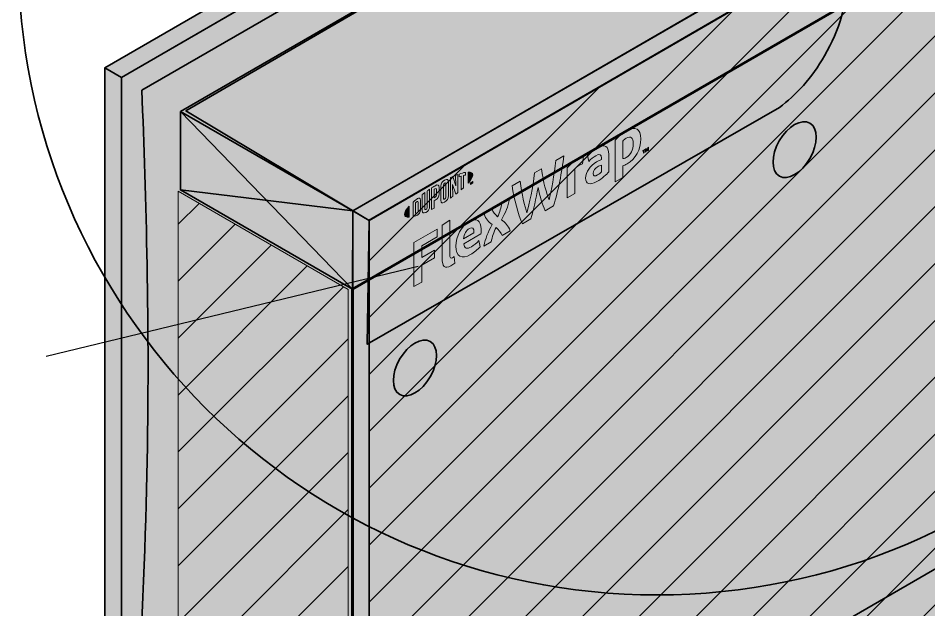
# Model space of a CAD drawing. Extents: x 26 to 585, y -763 to -3.
# Drawn here: x 168.5 to 395, y -594.6 to -447.6 of the extents above; entities that cross this region are included whole.
import ezdxf

# ---------------------------------------------------------------- set-up
doc = ezdxf.new("R2010")
doc.units = 0
doc.header["$MEASUREMENT"] = 0
for name, color, linetype, lineweight in [('circle', 7, 'Continuous', 0), ('drywall', 7, 'Continuous', 0), ('flexwrap', 7, 'Continuous', 0), ('lines and arrows', 7, 'Continuous', 0), ('OSB', 7, 'Continuous', 0), ('studs and insulation', 7, 'Continuous', 0), ('vapor retrarder', 7, 'Continuous', 0), ('WRB', 7, 'Continuous', 0), ('WRB fasteners', 7, 'Continuous', 0)]:
    doc.layers.add(name, color=color, linetype=linetype, lineweight=lineweight)
pattern_1 = [(45, (0, 0), (-7.07107, 7.07107), [])]

# ---------------------------------------------------------------- blocks, each defined once
blk = doc.blocks.new('Block_8')
at = {"layer": 'drywall', "true_color": 0xebebec, "transparency": 33554687}
h = blk.add_hatch(color=7, dxfattribs=at)
h.dxf.hatch_style = 2
h.paths.add_polyline_path([(288.62, -287.65), (455.82, -190.92), (455.82, -573.25), (194.17, -724.62), (194.17, -462.29), (288.62, -407.65)])
at = {"layer": 'drywall', "true_color": 0xf1f2f2, "transparency": 33554687}
h = blk.add_hatch(color=7, dxfattribs=at)
h.dxf.hatch_style = 2
h.paths.add_polyline_path([(288.41, -407.78), (194.17, -462.29), (190.03, -459.91), (284.45, -405.29)])
at = {"layer": 'drywall', "true_color": 0xe2e3e4, "transparency": 33554687}
h = blk.add_hatch(color=254, dxfattribs=at)
h.dxf.hatch_style = 2
h.paths.add_polyline_path([(194.17, -462.29), (194.17, -724.62), (190.03, -722.24), (190.03, -459.91)])
at = {"layer": 'drywall', "color": 250, "lineweight": 35, "true_color": 0x231f20}
for points in [[(288.62, -287.65), (455.82, -190.92), (455.82, -573.25), (194.17, -724.62), (194.17, -462.29), (288.62, -407.65)], [(288.41, -407.78), (194.17, -462.29), (190.03, -459.91), (284.45, -405.29)], [(194.17, -462.29), (194.17, -724.62), (190.03, -722.24), (190.03, -459.91)]]:
    blk.add_lwpolyline(points, close=True, dxfattribs=at)
at = {"layer": 'drywall'}
blk.add_circle((327.36, -432.06), 158.87, dxfattribs=at)
blk = doc.blocks.new('Block_9')
at = {"layer": 'vapor retrarder', "true_color": 0xc0e2ca, "transparency": 33554687}
h = blk.add_hatch(color=254, dxfattribs=at)
h.dxf.hatch_style = 2
edge = h.paths.add_edge_path()
edge.add_spline(control_points=[(199.26, -465.49), (201.2, -519.11), (203.58, -587.49), (190.31, -703.77), (190.31, -703.77), (558.88, -490.67), (558.88, -490.67), (558.88, -490.67), (551.08, -142.29), (551.08, -142.29), (551.08, -142.29), (295.49, -290.16), (295.49, -290.16), (292.7, -315.7), (290.81, -362.74), (294.05, -410.77), (294.05, -410.77), (199.26, -465.49), (199.26, -465.49)], knot_values=[0, 0, 0, 0, 1, 1, 1, 2, 2, 2, 3, 3, 3, 4, 4, 4, 5, 5, 5, 6, 6, 6, 6], degree=3, periodic=0)
at = {"layer": 'vapor retrarder'}
blk.add_circle((327.36, -432.06), 158.87, dxfattribs=at)
at = {"layer": 'vapor retrarder', "color": 250, "lineweight": 35, "true_color": 0x231f20}
blk.add_open_spline([(199.26, -465.49), (201.2, -519.11), (203.58, -587.49), (190.31, -703.77), (190.31, -703.77), (558.88, -490.67), (558.88, -490.67), (558.88, -490.67), (551.08, -142.29), (551.08, -142.29), (551.08, -142.29), (295.49, -290.16), (295.49, -290.16), (292.7, -315.7), (290.81, -362.74), (294.05, -410.77), (294.05, -410.77), (199.26, -465.49), (199.26, -465.49)], degree=3, knots=[0, 0, 0, 0, 1, 1, 1, 2, 2, 2, 3, 3, 3, 4, 4, 4, 5, 5, 5, 6, 6, 6, 6], dxfattribs=at)
blk = doc.blocks.new('Block_11')
at = {"layer": 'studs and insulation', "true_color": 0xffeb95, "transparency": 33554687}
h = blk.add_hatch(color=41, dxfattribs=at)
h.dxf.hatch_style = 2
h.paths.add_polyline_path([(558.47, -533.66), (558.47, -337.75), (251.64, -514.9), (251.64, -710.81)])
at = {"layer": 'studs and insulation', "true_color": 0x000000, "transparency": 33554687}
h = blk.add_hatch(dxfattribs=at)
h.set_pattern_fill('_U', color=18, scale=10, angle=45, style=2, pattern_type=0)
h.set_pattern_definition(pattern_1)
h.paths.add_polyline_path([(250.56, -712.26), (250.56, -515), (208.3, -490.6), (208.3, -687.86)])
at = {"layer": 'studs and insulation', "color": 250, "lineweight": 60, "true_color": 0x231f20}
blk.add_lwpolyline([(558.47, -533.66), (558.47, -337.75), (251.64, -514.9), (251.64, -710.81)], close=True, dxfattribs=at)
at = {"layer": 'studs and insulation'}
blk.add_lwpolyline([(250.56, -712.26), (250.56, -515), (208.3, -490.6), (208.3, -687.86)], close=True, dxfattribs=at)
blk = doc.blocks.new('Block_12')
at = {"layer": 'studs and insulation', "true_color": 0xc2b59b, "transparency": 33554687}
h = blk.add_hatch(color=253, dxfattribs=at)
h.dxf.hatch_style = 2
h.paths.add_polyline_path([(251.69, -495.45), (558.06, -318.57), (515.25, -293.91), (208.88, -470.79)])
h = blk.add_hatch(color=253, dxfattribs=at)
h.dxf.hatch_style = 2
h.paths.add_polyline_path([(558.47, -337.75), (558.52, -318.31), (251.69, -495.45), (251.64, -514.9)])
h = blk.add_hatch(color=253, dxfattribs=at)
h.dxf.hatch_style = 2
h.paths.add_polyline_path([(251.64, -514.9), (251.69, -495.45), (208.88, -470.79), (208.83, -490.24)])
at = {"layer": 'studs and insulation', "color": 250, "lineweight": 35, "true_color": 0x231f20}
for p, q in [((208.88, -470.79), (251.69, -514.98)), ((208.83, -490.24), (251.69, -495.45))]:
    blk.add_line(p, q, dxfattribs=at)
for points in [[(251.69, -495.45), (558.06, -318.57), (515.25, -293.91), (208.88, -470.79)], [(558.47, -337.75), (558.52, -318.31), (251.69, -495.45), (251.64, -514.9)], [(251.64, -514.9), (251.69, -495.45), (208.88, -470.79), (208.83, -490.24)]]:
    blk.add_lwpolyline(points, close=True, dxfattribs=at)
blk = doc.blocks.new('Block_10')
at = {"layer": 'studs and insulation'}
blk.add_circle((327.36, -432.06), 158.87, dxfattribs=at)
for name in ['Block_12', 'Block_11']:
    blk.add_blockref(name, (0, 0), dxfattribs=at)
blk = doc.blocks.new('Block_15')
at = {"layer": 'OSB', "true_color": 0xcfae78, "transparency": 33554687}
h = blk.add_hatch(color=43, dxfattribs=at)
h.dxf.hatch_style = 2
h.paths.add_polyline_path([(348.55, -324.2), (517.48, -226.47), (517.48, -608.8), (255.83, -760.17), (255.83, -497.84), (348.55, -444.2)])
h = blk.add_hatch(color=43, dxfattribs=at)
h.dxf.hatch_style = 2
h.paths.add_polyline_path([(348.34, -444.32), (255.83, -497.84), (251.69, -495.45), (344.38, -441.83)])
h = blk.add_hatch(color=43, dxfattribs=at)
h.dxf.hatch_style = 2
h.paths.add_polyline_path([(255.83, -497.84), (255.83, -760.17), (251.69, -757.78), (251.69, -495.45)])
at = {"layer": 'OSB', "color": 250, "lineweight": 35, "true_color": 0x231f20}
for points in [[(348.55, -324.2), (517.48, -226.47), (517.48, -608.8), (255.83, -760.17), (255.83, -497.84), (348.55, -444.2)], [(348.34, -444.32), (255.83, -497.84), (251.69, -495.45), (344.38, -441.83)], [(255.83, -497.84), (255.83, -760.17), (251.69, -757.78), (251.69, -495.45)]]:
    blk.add_lwpolyline(points, close=True, dxfattribs=at)
at = {"layer": 'OSB'}
blk.add_circle((327.36, -432.06), 158.87, dxfattribs=at)
blk = doc.blocks.new('Block_16')
at = {"layer": 'WRB', "true_color": 0x000000, "transparency": 33554687}
h = blk.add_hatch(dxfattribs=at)
h.set_pattern_fill('_U', color=18, scale=10, angle=45, style=2, pattern_type=0)
h.set_pattern_definition(pattern_1)
h.paths.add_polyline_path([(517.48, -608.8), (255.83, -760.17), (255.83, -497.84), (348.55, -444.2), (348.55, -324.2), (517.48, -226.47)])
h = blk.add_hatch(dxfattribs=at)
h.set_pattern_fill('_U', color=18, scale=10, angle=45, style=2, pattern_type=0)
h.set_pattern_definition(pattern_1)
h.paths.add_polyline_path([(517.48, -608.8), (255.83, -760.17), (255.83, -497.84), (348.55, -444.2), (348.55, -324.2), (517.48, -226.47)])
at = {"layer": 'WRB', "color": 250, "lineweight": 35, "true_color": 0x231f20}
blk.add_lwpolyline([(348.55, -324.2), (517.48, -226.47), (517.48, -608.8), (255.83, -760.17), (255.83, -497.84), (348.55, -444.2)], close=True, dxfattribs=at)
at = {"layer": 'WRB'}
blk.add_lwpolyline([(517.48, -608.8), (255.83, -760.17), (255.83, -497.84), (348.55, -444.2), (348.55, -324.2), (517.48, -226.47)], close=True, dxfattribs=at)
blk.add_lwpolyline([(517.48, -608.8), (255.83, -760.17), (255.83, -497.84), (348.55, -444.2), (348.55, -324.2), (517.48, -226.47)], close=True, dxfattribs=at)
blk.add_circle((327.36, -432.06), 158.87, dxfattribs=at)
blk = doc.blocks.new('Block_18')
at = {"layer": 'flexwrap', "true_color": 0x003b71, "transparency": 33554687}
h = blk.add_hatch(color=156, dxfattribs=at)
h.dxf.hatch_style = 2
edge = h.paths.add_edge_path()
edge.add_spline(control_points=[(319.72, -482.19), (320.91, -481.5), (321.47, -480.34), (321.47, -478.73), (321.47, -477.32), (320.95, -476.68), (319.72, -477.39), (319.38, -477.59), (319.14, -477.81), (318.85, -478.1), (318.85, -478.1), (318.85, -482.47), (318.85, -482.47), (319.11, -482.45), (319.33, -482.42), (319.72, -482.19)], knot_values=[0, 0, 0, 0, 1, 1, 1, 2, 2, 2, 3, 3, 3, 4, 4, 4, 5, 5, 5, 5], degree=3, periodic=0)
edge = h.paths.add_edge_path()
edge.add_spline(control_points=[(319.99, -483.78), (319.52, -484.06), (319.19, -484.18), (318.85, -484.24), (318.85, -484.24), (318.85, -487.2), (318.85, -487.2), (318.85, -487.2), (317, -488.27), (317, -488.27), (317, -488.27), (317, -477.85), (317, -477.85), (317.77, -477), (318.85, -476.11), (319.81, -475.56), (322.03, -474.27), (323.36, -475.07), (323.36, -477.57), (323.36, -480.13), (322.1, -482.56), (319.99, -483.78)], knot_values=[0, 0, 0, 0, 1, 1, 1, 2, 2, 2, 3, 3, 3, 4, 4, 4, 5, 5, 5, 6, 6, 6, 7, 7, 7, 7], degree=3, periodic=0)
h = blk.add_hatch(color=156, dxfattribs=at)
h.dxf.hatch_style = 2
edge = h.paths.add_edge_path()
edge.add_spline(control_points=[(313.56, -485.76), (313.56, -485.76), (313.56, -484.09), (313.56, -484.09), (313.25, -484.19), (312.93, -484.33), (312.6, -484.52), (311.98, -484.88), (311.49, -485.44), (311.49, -486.17), (311.49, -486.83), (311.9, -486.94), (312.62, -486.53), (313.02, -486.29), (313.36, -486), (313.56, -485.76)], knot_values=[0, 0, 0, 0, 1, 1, 1, 2, 2, 2, 3, 3, 3, 4, 4, 4, 5, 5, 5, 5], degree=3, periodic=0)
edge = h.paths.add_edge_path()
edge.add_spline(control_points=[(312.43, -488.18), (310.57, -489.25), (309.64, -488.74), (309.64, -487.34), (309.64, -485.79), (310.74, -484.25), (312.36, -483.3), (312.74, -483.08), (313.22, -482.86), (313.56, -482.73), (313.56, -482.73), (313.56, -482.35), (313.56, -482.35), (313.56, -481.4), (313.09, -481.22), (312.18, -481.74), (311.59, -482.09), (310.95, -482.56), (310.4, -483.15), (310.4, -483.15), (310.06, -481.66), (310.06, -481.66), (310.64, -481.04), (311.57, -480.31), (312.4, -479.84), (314.39, -478.69), (315.38, -479.34), (315.38, -481.45), (315.38, -481.45), (315.38, -485.79), (315.38, -485.79), (314.82, -486.44), (313.78, -487.4), (312.43, -488.18)], knot_values=[0, 0, 0, 0, 1, 1, 1, 2, 2, 2, 3, 3, 3, 4, 4, 4, 5, 5, 5, 6, 6, 6, 7, 7, 7, 8, 8, 8, 9, 9, 9, 10, 10, 10, 11, 11, 11, 11], degree=3, periodic=0)
h = blk.add_hatch(color=156, dxfattribs=at)
h.dxf.hatch_style = 2
edge = h.paths.add_edge_path()
edge.add_spline(control_points=[(324.69, -479.96), (324.76, -480.11), (324.83, -480.21), (324.91, -480.31), (324.99, -480.12), (325.04, -479.95), (325.11, -479.72), (325.11, -479.72), (325.31, -479.61), (325.31, -479.61), (325.31, -479.61), (325.31, -480.42), (325.31, -480.42), (325.31, -480.42), (325.14, -480.51), (325.14, -480.51), (325.14, -480.51), (325.14, -480.14), (325.14, -480.14), (325.14, -480.14), (325.15, -480.01), (325.15, -480.01), (325.09, -480.16), (325.03, -480.33), (324.97, -480.46), (324.97, -480.46), (324.84, -480.54), (324.84, -480.54), (324.78, -480.47), (324.72, -480.38), (324.66, -480.29), (324.66, -480.29), (324.67, -480.41), (324.67, -480.41), (324.67, -480.41), (324.67, -480.79), (324.67, -480.79), (324.67, -480.79), (324.5, -480.88), (324.5, -480.88), (324.5, -480.88), (324.5, -480.08), (324.5, -480.08), (324.5, -480.08), (324.69, -479.96), (324.69, -479.96)], knot_values=[0, 0, 0, 0, 1, 1, 1, 2, 2, 2, 3, 3, 3, 4, 4, 4, 5, 5, 5, 6, 6, 6, 7, 7, 7, 8, 8, 8, 9, 9, 9, 10, 10, 10, 11, 11, 11, 12, 12, 12, 13, 13, 13, 14, 14, 14, 15, 15, 15, 15], degree=3, periodic=0)
edge = h.paths.add_edge_path()
edge.add_spline(control_points=[(324.04, -480.52), (324.04, -480.52), (323.85, -480.63), (323.85, -480.63), (323.85, -480.63), (323.85, -480.45), (323.85, -480.45), (323.85, -480.45), (324.42, -480.12), (324.42, -480.12), (324.42, -480.12), (324.42, -480.3), (324.42, -480.3), (324.42, -480.3), (324.23, -480.41), (324.23, -480.41), (324.23, -480.41), (324.23, -481.04), (324.23, -481.04), (324.23, -481.04), (324.04, -481.15), (324.04, -481.15), (324.04, -481.15), (324.04, -480.52), (324.04, -480.52)], knot_values=[0, 0, 0, 0, 1, 1, 1, 2, 2, 2, 3, 3, 3, 4, 4, 4, 5, 5, 5, 6, 6, 6, 7, 7, 7, 8, 8, 8, 8], degree=3, periodic=0)
h = blk.add_hatch(color=156, dxfattribs=at)
h.dxf.hatch_style = 2
edge = h.paths.add_edge_path()
edge.add_spline(control_points=[(302.25, -482.93), (302.25, -482.93), (304.23, -481.79), (304.23, -481.79), (303.71, -485.73), (302.82, -490.54), (301.67, -494.2), (301.67, -494.2), (299.54, -495.43), (299.54, -495.43), (298.88, -493.86), (298.29, -491.91), (297.79, -489.63), (297.27, -492.49), (296.69, -495.13), (296.01, -497.47), (296.01, -497.47), (293.89, -498.7), (293.89, -498.7), (292.81, -496.32), (291.84, -492.58), (291.34, -489.23), (291.34, -489.23), (293.31, -488.1), (293.31, -488.1), (293.73, -491.15), (294.48, -494.42), (295.04, -495.92), (295.62, -493.76), (296.53, -489.64), (296.92, -486.01), (296.92, -486.01), (298.65, -485.01), (298.65, -485.01), (299.06, -488.18), (299.94, -491.27), (300.53, -492.75), (301.07, -490.61), (301.84, -486.46), (302.25, -482.93)], knot_values=[0, 0, 0, 0, 1, 1, 1, 2, 2, 2, 3, 3, 3, 4, 4, 4, 5, 5, 5, 6, 6, 6, 7, 7, 7, 8, 8, 8, 9, 9, 9, 10, 10, 10, 11, 11, 11, 12, 12, 12, 13, 13, 13, 13], degree=3, periodic=0)
h = blk.add_hatch(color=156, dxfattribs=at)
h.dxf.hatch_style = 2
edge = h.paths.add_edge_path()
edge.add_spline(control_points=[(307.89, -482.44), (308.38, -482.16), (308.84, -481.95), (309.11, -481.88), (309.11, -481.88), (308.84, -483.8), (308.84, -483.8), (308.61, -483.84), (308.33, -483.97), (308.04, -484.13), (307.54, -484.42), (307.2, -484.73), (306.92, -485.05), (306.92, -485.05), (306.92, -491.17), (306.92, -491.17), (306.92, -491.17), (305.05, -492.25), (305.05, -492.25), (305.05, -492.25), (305.05, -484.77), (305.05, -484.77), (305.78, -483.92), (306.92, -483), (307.89, -482.44)], knot_values=[0, 0, 0, 0, 1, 1, 1, 2, 2, 2, 3, 3, 3, 4, 4, 4, 5, 5, 5, 6, 6, 6, 7, 7, 7, 8, 8, 8, 8], degree=3, periodic=0)
h = blk.add_hatch(color=156, dxfattribs=at)
h.dxf.hatch_style = 2
edge = h.paths.add_edge_path()
edge.add_spline(control_points=[(286.4, -498.83), (285.5, -498.2), (284.78, -497.53), (284.36, -496.21), (284.36, -496.21), (286.38, -495.05), (286.38, -495.05), (286.55, -495.65), (287.15, -496.37), (287.74, -496.92), (288.25, -495.77), (288.68, -494.6), (288.77, -493.67), (288.77, -493.67), (290.67, -492.57), (290.67, -492.57), (290.32, -494.4), (289.72, -495.88), (288.71, -497.67), (289.68, -498.38), (290.34, -499.09), (290.9, -500.42), (290.9, -500.42), (288.88, -501.59), (288.88, -501.59), (288.6, -500.88), (287.92, -500.1), (287.35, -499.56), (286.84, -500.72), (286.35, -501.94), (286.16, -503.16), (286.16, -503.16), (284.35, -504.2), (284.35, -504.2), (284.69, -502.38), (285.32, -500.77), (286.4, -498.83)], knot_values=[0, 0, 0, 0, 1, 1, 1, 2, 2, 2, 3, 3, 3, 4, 4, 4, 5, 5, 5, 6, 6, 6, 7, 7, 7, 8, 8, 8, 9, 9, 9, 10, 10, 10, 11, 11, 11, 12, 12, 12, 12], degree=3, periodic=0)
h = blk.add_hatch(color=156, dxfattribs=at)
h.dxf.hatch_style = 2
edge = h.paths.add_edge_path()
edge.add_spline(control_points=[(275.82, -506.24), (275.82, -507.08), (276.01, -507.42), (276.55, -507.11), (276.69, -507.03), (276.82, -506.94), (276.95, -506.84), (276.95, -506.84), (277.08, -508.46), (277.08, -508.46), (276.82, -508.67), (276.41, -508.98), (276.13, -509.13), (274.58, -510.03), (273.96, -509.22), (273.96, -507.35), (273.96, -507.35), (273.96, -499), (273.96, -499), (273.96, -499), (275.82, -497.8), (275.82, -497.8), (275.82, -497.8), (275.82, -506.24), (275.82, -506.24)], knot_values=[0, 0, 0, 0, 1, 1, 1, 2, 2, 2, 3, 3, 3, 4, 4, 4, 5, 5, 5, 6, 6, 6, 7, 7, 7, 8, 8, 8, 8], degree=3, periodic=0)
h = blk.add_hatch(color=156, dxfattribs=at)
h.dxf.hatch_style = 2
edge = h.paths.add_edge_path()
edge.add_spline(control_points=[(279.29, -502.38), (279.29, -502.38), (281.86, -500.89), (281.86, -500.89), (281.86, -500.89), (281.86, -500.7), (281.86, -500.7), (281.86, -499.83), (281.45, -499.42), (280.71, -499.85), (279.92, -500.31), (279.41, -501.24), (279.29, -502.38)], knot_values=[0, 0, 0, 0, 1, 1, 1, 2, 2, 2, 3, 3, 3, 4, 4, 4, 4], degree=3, periodic=0)
edge = h.paths.add_edge_path()
edge.add_spline(control_points=[(283.39, -504.42), (282.79, -505.07), (281.91, -505.8), (281.02, -506.31), (278.84, -507.57), (277.35, -506.84), (277.35, -504.24), (277.35, -501.76), (278.72, -499.28), (280.71, -498.13), (282.48, -497.11), (283.64, -497.89), (283.64, -499.99), (283.64, -500.45), (283.62, -500.88), (283.59, -501.2), (283.59, -501.2), (279.31, -503.67), (279.31, -503.67), (279.49, -504.82), (280.13, -505.02), (281.21, -504.39), (281.87, -504.01), (282.51, -503.47), (283.09, -502.85), (283.09, -502.85), (283.39, -504.42), (283.39, -504.42)], knot_values=[0, 0, 0, 0, 1, 1, 1, 2, 2, 2, 3, 3, 3, 4, 4, 4, 5, 5, 5, 6, 6, 6, 7, 7, 7, 8, 8, 8, 9, 9, 9, 9], degree=3, periodic=0)
h = blk.add_hatch(color=156, dxfattribs=at)
h.dxf.hatch_style = 2
edge = h.paths.add_edge_path()
edge.add_spline(control_points=[(266.92, -514.27), (266.92, -514.27), (266.92, -503.33), (266.92, -503.33), (266.92, -503.33), (272.68, -500), (272.68, -500), (272.68, -500), (272.68, -501.91), (272.68, -501.91), (272.68, -501.91), (268.85, -504.12), (268.85, -504.12), (268.85, -504.12), (268.85, -507.09), (268.85, -507.09), (268.85, -507.09), (272.08, -505.23), (272.08, -505.23), (272.08, -505.23), (272.08, -507.13), (272.08, -507.13), (272.08, -507.13), (268.85, -508.99), (268.85, -508.99), (268.85, -508.99), (268.85, -513.15), (268.85, -513.15), (268.85, -513.15), (266.92, -514.27), (266.92, -514.27)], knot_values=[0, 0, 0, 0, 1, 1, 1, 2, 2, 2, 3, 3, 3, 4, 4, 4, 5, 5, 5, 6, 6, 6, 7, 7, 7, 8, 8, 8, 9, 9, 9, 10, 10, 10, 10], degree=3, periodic=0)
at = {"layer": 'flexwrap'}
for points, knots in [([(319.99, -483.78), (319.52, -484.06), (319.19, -484.18), (318.85, -484.24), (318.85, -484.24), (318.85, -487.2), (318.85, -487.2), (318.85, -487.2), (317, -488.27), (317, -488.27), (317, -488.27), (317, -477.85), (317, -477.85), (317.77, -477), (318.85, -476.11), (319.81, -475.56), (322.03, -474.27), (323.36, -475.07), (323.36, -477.57), (323.36, -480.13), (322.1, -482.56), (319.99, -483.78)], [0, 0, 0, 0, 1, 1, 1, 2, 2, 2, 3, 3, 3, 4, 4, 4, 5, 5, 5, 6, 6, 6, 7, 7, 7, 7]), ([(319.72, -482.19), (320.91, -481.5), (321.47, -480.34), (321.47, -478.73), (321.47, -477.32), (320.95, -476.68), (319.72, -477.39), (319.38, -477.59), (319.14, -477.81), (318.85, -478.1), (318.85, -478.1), (318.85, -482.47), (318.85, -482.47), (319.11, -482.45), (319.33, -482.42), (319.72, -482.19)], [0, 0, 0, 0, 1, 1, 1, 2, 2, 2, 3, 3, 3, 4, 4, 4, 5, 5, 5, 5]), ([(312.43, -488.18), (310.57, -489.25), (309.64, -488.74), (309.64, -487.34), (309.64, -485.79), (310.74, -484.25), (312.36, -483.3), (312.74, -483.08), (313.22, -482.86), (313.56, -482.73), (313.56, -482.73), (313.56, -482.35), (313.56, -482.35), (313.56, -481.4), (313.09, -481.22), (312.18, -481.74), (311.59, -482.09), (310.95, -482.56), (310.4, -483.15), (310.4, -483.15), (310.06, -481.66), (310.06, -481.66), (310.64, -481.04), (311.57, -480.31), (312.4, -479.84), (314.39, -478.69), (315.38, -479.34), (315.38, -481.45), (315.38, -481.45), (315.38, -485.79), (315.38, -485.79), (314.82, -486.44), (313.78, -487.4), (312.43, -488.18)], [0, 0, 0, 0, 1, 1, 1, 2, 2, 2, 3, 3, 3, 4, 4, 4, 5, 5, 5, 6, 6, 6, 7, 7, 7, 8, 8, 8, 9, 9, 9, 10, 10, 10, 11, 11, 11, 11]), ([(324.04, -480.52), (324.04, -480.52), (323.85, -480.63), (323.85, -480.63), (323.85, -480.63), (323.85, -480.45), (323.85, -480.45), (323.85, -480.45), (324.42, -480.12), (324.42, -480.12), (324.42, -480.12), (324.42, -480.3), (324.42, -480.3), (324.42, -480.3), (324.23, -480.41), (324.23, -480.41), (324.23, -480.41), (324.23, -481.04), (324.23, -481.04), (324.23, -481.04), (324.04, -481.15), (324.04, -481.15), (324.04, -481.15), (324.04, -480.52), (324.04, -480.52)], [0, 0, 0, 0, 1, 1, 1, 2, 2, 2, 3, 3, 3, 4, 4, 4, 5, 5, 5, 6, 6, 6, 7, 7, 7, 8, 8, 8, 8]), ([(324.69, -479.96), (324.76, -480.11), (324.83, -480.21), (324.91, -480.31), (324.99, -480.12), (325.04, -479.95), (325.11, -479.72), (325.11, -479.72), (325.31, -479.61), (325.31, -479.61), (325.31, -479.61), (325.31, -480.42), (325.31, -480.42), (325.31, -480.42), (325.14, -480.51), (325.14, -480.51), (325.14, -480.51), (325.14, -480.14), (325.14, -480.14), (325.14, -480.14), (325.15, -480.01), (325.15, -480.01), (325.09, -480.16), (325.03, -480.33), (324.97, -480.46), (324.97, -480.46), (324.84, -480.54), (324.84, -480.54), (324.78, -480.47), (324.72, -480.38), (324.66, -480.29), (324.66, -480.29), (324.67, -480.41), (324.67, -480.41), (324.67, -480.41), (324.67, -480.79), (324.67, -480.79), (324.67, -480.79), (324.5, -480.88), (324.5, -480.88), (324.5, -480.88), (324.5, -480.08), (324.5, -480.08), (324.5, -480.08), (324.69, -479.96), (324.69, -479.96)], [0, 0, 0, 0, 1, 1, 1, 2, 2, 2, 3, 3, 3, 4, 4, 4, 5, 5, 5, 6, 6, 6, 7, 7, 7, 8, 8, 8, 9, 9, 9, 10, 10, 10, 11, 11, 11, 12, 12, 12, 13, 13, 13, 14, 14, 14, 15, 15, 15, 15]), ([(302.25, -482.93), (302.25, -482.93), (304.23, -481.79), (304.23, -481.79), (303.71, -485.73), (302.82, -490.54), (301.67, -494.2), (301.67, -494.2), (299.54, -495.43), (299.54, -495.43), (298.88, -493.86), (298.29, -491.91), (297.79, -489.63), (297.27, -492.49), (296.69, -495.13), (296.01, -497.47), (296.01, -497.47), (293.89, -498.7), (293.89, -498.7), (292.81, -496.32), (291.84, -492.58), (291.34, -489.23), (291.34, -489.23), (293.31, -488.1), (293.31, -488.1), (293.73, -491.15), (294.48, -494.42), (295.04, -495.92), (295.62, -493.76), (296.53, -489.64), (296.92, -486.01), (296.92, -486.01), (298.65, -485.01), (298.65, -485.01), (299.06, -488.18), (299.94, -491.27), (300.53, -492.75), (301.07, -490.61), (301.84, -486.46), (302.25, -482.93)], [0, 0, 0, 0, 1, 1, 1, 2, 2, 2, 3, 3, 3, 4, 4, 4, 5, 5, 5, 6, 6, 6, 7, 7, 7, 8, 8, 8, 9, 9, 9, 10, 10, 10, 11, 11, 11, 12, 12, 12, 13, 13, 13, 13]), ([(307.89, -482.44), (308.38, -482.16), (308.84, -481.95), (309.11, -481.88), (309.11, -481.88), (308.84, -483.8), (308.84, -483.8), (308.61, -483.84), (308.33, -483.97), (308.04, -484.13), (307.54, -484.42), (307.2, -484.73), (306.92, -485.05), (306.92, -485.05), (306.92, -491.17), (306.92, -491.17), (306.92, -491.17), (305.05, -492.25), (305.05, -492.25), (305.05, -492.25), (305.05, -484.77), (305.05, -484.77), (305.78, -483.92), (306.92, -483), (307.89, -482.44)], [0, 0, 0, 0, 1, 1, 1, 2, 2, 2, 3, 3, 3, 4, 4, 4, 5, 5, 5, 6, 6, 6, 7, 7, 7, 8, 8, 8, 8]), ([(313.56, -485.76), (313.56, -485.76), (313.56, -484.09), (313.56, -484.09), (313.25, -484.19), (312.93, -484.33), (312.6, -484.52), (311.98, -484.88), (311.49, -485.44), (311.49, -486.17), (311.49, -486.83), (311.9, -486.94), (312.62, -486.53), (313.02, -486.29), (313.36, -486), (313.56, -485.76)], [0, 0, 0, 0, 1, 1, 1, 2, 2, 2, 3, 3, 3, 4, 4, 4, 5, 5, 5, 5]), ([(286.4, -498.83), (285.5, -498.2), (284.78, -497.53), (284.36, -496.21), (284.36, -496.21), (286.38, -495.05), (286.38, -495.05), (286.55, -495.65), (287.15, -496.37), (287.74, -496.92), (288.25, -495.77), (288.68, -494.6), (288.77, -493.67), (288.77, -493.67), (290.67, -492.57), (290.67, -492.57), (290.32, -494.4), (289.72, -495.88), (288.71, -497.67), (289.68, -498.38), (290.34, -499.09), (290.9, -500.42), (290.9, -500.42), (288.88, -501.59), (288.88, -501.59), (288.6, -500.88), (287.92, -500.1), (287.35, -499.56), (286.84, -500.72), (286.35, -501.94), (286.16, -503.16), (286.16, -503.16), (284.35, -504.2), (284.35, -504.2), (284.69, -502.38), (285.32, -500.77), (286.4, -498.83)], [0, 0, 0, 0, 1, 1, 1, 2, 2, 2, 3, 3, 3, 4, 4, 4, 5, 5, 5, 6, 6, 6, 7, 7, 7, 8, 8, 8, 9, 9, 9, 10, 10, 10, 11, 11, 11, 12, 12, 12, 12]), ([(275.82, -506.24), (275.82, -507.08), (276.01, -507.42), (276.55, -507.11), (276.69, -507.03), (276.82, -506.94), (276.95, -506.84), (276.95, -506.84), (277.08, -508.46), (277.08, -508.46), (276.82, -508.67), (276.41, -508.98), (276.13, -509.13), (274.58, -510.03), (273.96, -509.22), (273.96, -507.35), (273.96, -507.35), (273.96, -499), (273.96, -499), (273.96, -499), (275.82, -497.8), (275.82, -497.8), (275.82, -497.8), (275.82, -506.24), (275.82, -506.24)], [0, 0, 0, 0, 1, 1, 1, 2, 2, 2, 3, 3, 3, 4, 4, 4, 5, 5, 5, 6, 6, 6, 7, 7, 7, 8, 8, 8, 8]), ([(283.39, -504.42), (282.79, -505.07), (281.91, -505.8), (281.02, -506.31), (278.84, -507.57), (277.35, -506.84), (277.35, -504.24), (277.35, -501.76), (278.72, -499.28), (280.71, -498.13), (282.48, -497.11), (283.64, -497.89), (283.64, -499.99), (283.64, -500.45), (283.62, -500.88), (283.59, -501.2), (283.59, -501.2), (279.31, -503.67), (279.31, -503.67), (279.49, -504.82), (280.13, -505.02), (281.21, -504.39), (281.87, -504.01), (282.51, -503.47), (283.09, -502.85), (283.09, -502.85), (283.39, -504.42), (283.39, -504.42)], [0, 0, 0, 0, 1, 1, 1, 2, 2, 2, 3, 3, 3, 4, 4, 4, 5, 5, 5, 6, 6, 6, 7, 7, 7, 8, 8, 8, 9, 9, 9, 9]), ([(266.92, -514.27), (266.92, -514.27), (266.92, -503.33), (266.92, -503.33), (266.92, -503.33), (272.68, -500), (272.68, -500), (272.68, -500), (272.68, -501.91), (272.68, -501.91), (272.68, -501.91), (268.85, -504.12), (268.85, -504.12), (268.85, -504.12), (268.85, -507.09), (268.85, -507.09), (268.85, -507.09), (272.08, -505.23), (272.08, -505.23), (272.08, -505.23), (272.08, -507.13), (272.08, -507.13), (272.08, -507.13), (268.85, -508.99), (268.85, -508.99), (268.85, -508.99), (268.85, -513.15), (268.85, -513.15), (268.85, -513.15), (266.92, -514.27), (266.92, -514.27)], [0, 0, 0, 0, 1, 1, 1, 2, 2, 2, 3, 3, 3, 4, 4, 4, 5, 5, 5, 6, 6, 6, 7, 7, 7, 8, 8, 8, 9, 9, 9, 10, 10, 10, 10]), ([(279.29, -502.38), (279.29, -502.38), (281.86, -500.89), (281.86, -500.89), (281.86, -500.89), (281.86, -500.7), (281.86, -500.7), (281.86, -499.83), (281.45, -499.42), (280.71, -499.85), (279.92, -500.31), (279.41, -501.24), (279.29, -502.38)], [0, 0, 0, 0, 1, 1, 1, 2, 2, 2, 3, 3, 3, 4, 4, 4, 4])]:
    blk.add_open_spline(points, degree=3, knots=knots, dxfattribs=at)
blk = doc.blocks.new('Block_19')
at = {"layer": 'flexwrap', "true_color": 0x003b71, "transparency": 33554687}
h = blk.add_hatch(color=156, dxfattribs=at)
h.dxf.hatch_style = 2
edge = h.paths.add_edge_path()
edge.add_spline(control_points=[(277.32, -489.21), (277.32, -489.21), (276.6, -486.91), (276.6, -486.91), (276.4, -487), (276.16, -487.1), (275.98, -487.19), (275.98, -487.19), (275.98, -492.3), (275.98, -492.3), (276.11, -492.22), (276.44, -491.98), (276.61, -491.86), (276.61, -491.86), (276.55, -488.88), (276.55, -488.88), (276.55, -488.88), (277.32, -491.33), (277.32, -491.33), (277.48, -491.21), (277.71, -491.03), (277.87, -490.9), (277.87, -490.9), (277.87, -486.41), (277.87, -486.41), (277.71, -486.47), (277.41, -486.58), (277.27, -486.63), (277.27, -486.63), (277.32, -489.21), (277.32, -489.21)], knot_values=[0, 0, 0, 0, 1, 1, 1, 2, 2, 2, 3, 3, 3, 4, 4, 4, 5, 5, 5, 6, 6, 6, 7, 7, 7, 8, 8, 8, 9, 9, 9, 10, 10, 10, 10], degree=3, periodic=0)
h = blk.add_hatch(color=156, dxfattribs=at)
h.dxf.hatch_style = 2
edge = h.paths.add_edge_path()
edge.add_spline(control_points=[(278.19, -487.01), (278.35, -486.95), (278.51, -486.9), (278.66, -486.85), (278.66, -486.85), (278.66, -490.25), (278.66, -490.25), (278.81, -490.13), (279.07, -489.9), (279.24, -489.73), (279.24, -489.73), (279.24, -486.67), (279.24, -486.67), (279.41, -486.62), (279.57, -486.58), (279.72, -486.55), (279.72, -486.55), (279.72, -485.89), (279.72, -485.89), (279.26, -485.97), (278.77, -486.1), (278.19, -486.3), (278.19, -486.3), (278.19, -487.01), (278.19, -487.01)], knot_values=[0, 0, 0, 0, 1, 1, 1, 2, 2, 2, 3, 3, 3, 4, 4, 4, 5, 5, 5, 6, 6, 6, 7, 7, 7, 8, 8, 8, 8], degree=3, periodic=0)
h = blk.add_hatch(color=156, dxfattribs=at)
h.dxf.hatch_style = 2
edge = h.paths.add_edge_path()
edge.add_spline(control_points=[(281.58, -486.51), (281.58, -487.01), (281.15, -487.73), (280.41, -488.56), (280.41, -488.56), (280.41, -485.81), (280.41, -485.81), (281.15, -485.79), (281.58, -486.01), (281.58, -486.51)], knot_values=[0, 0, 0, 0, 1, 1, 1, 2, 2, 2, 3, 3, 3, 3], degree=3, periodic=0)
h = blk.add_hatch(color=156, dxfattribs=at)
h.dxf.hatch_style = 2
edge = h.paths.add_edge_path()
edge.add_spline(control_points=[(272.54, -491.53), (272.54, -491.76), (272.47, -491.92), (272.21, -492.07), (272.21, -492.07), (271.98, -492.2), (271.98, -492.2), (271.98, -492.2), (271.98, -490.1), (271.98, -490.1), (272.08, -490.03), (272.14, -490), (272.2, -489.97), (272.48, -489.8), (272.54, -489.89), (272.54, -490.13), (272.54, -490.13), (272.54, -491.53), (272.54, -491.53)], knot_values=[0, 0, 0, 0, 1, 1, 1, 2, 2, 2, 3, 3, 3, 4, 4, 4, 5, 5, 5, 6, 6, 6, 6], degree=3, periodic=0)
edge = h.paths.add_edge_path()
edge.add_spline(control_points=[(272.24, -489.2), (272.12, -489.27), (271.71, -489.52), (271.33, -489.76), (271.33, -489.76), (271.33, -495.1), (271.33, -495.1), (271.46, -495.03), (271.8, -494.85), (271.98, -494.75), (271.98, -494.75), (271.98, -492.94), (271.98, -492.94), (271.98, -492.94), (272.24, -492.8), (272.24, -492.8), (272.92, -492.4), (273.2, -491.89), (273.2, -491.21), (273.2, -491.21), (273.2, -489.64), (273.2, -489.64), (273.2, -488.98), (272.88, -488.83), (272.24, -489.2)], knot_values=[0, 0, 0, 0, 1, 1, 1, 2, 2, 2, 3, 3, 3, 4, 4, 4, 5, 5, 5, 6, 6, 6, 7, 7, 7, 8, 8, 8, 8], degree=3, periodic=0)
h = blk.add_hatch(color=156, dxfattribs=at)
h.dxf.hatch_style = 2
edge = h.paths.add_edge_path()
edge.add_spline(control_points=[(274.86, -492.06), (274.86, -492.27), (274.8, -492.41), (274.57, -492.55), (274.33, -492.7), (274.27, -492.62), (274.27, -492.4), (274.27, -492.4), (274.27, -489.07), (274.27, -489.07), (274.27, -488.86), (274.33, -488.7), (274.57, -488.57), (274.8, -488.44), (274.86, -488.52), (274.86, -488.73), (274.86, -488.73), (274.86, -492.06), (274.86, -492.06)], knot_values=[0, 0, 0, 0, 1, 1, 1, 2, 2, 2, 3, 3, 3, 4, 4, 4, 5, 5, 5, 6, 6, 6, 6], degree=3, periodic=0)
edge = h.paths.add_edge_path()
edge.add_spline(control_points=[(274.57, -487.82), (273.97, -488.14), (273.61, -488.65), (273.61, -489.35), (273.61, -489.35), (273.61, -492.84), (273.61, -492.84), (273.61, -493.58), (273.94, -493.7), (274.57, -493.3), (275.19, -492.91), (275.52, -492.45), (275.52, -491.66), (275.52, -491.66), (275.52, -488.33), (275.52, -488.33), (275.52, -487.58), (275.22, -487.48), (274.57, -487.82)], knot_values=[0, 0, 0, 0, 1, 1, 1, 2, 2, 2, 3, 3, 3, 4, 4, 4, 5, 5, 5, 6, 6, 6, 6], degree=3, periodic=0)
h = blk.add_hatch(color=156, dxfattribs=at)
h.dxf.hatch_style = 2
edge = h.paths.add_edge_path()
edge.add_spline(control_points=[(281.23, -488.36), (281.23, -488.36), (281.3, -488.32), (281.3, -488.32), (281.3, -488.32), (281.4, -488.45), (281.4, -488.45), (281.4, -488.45), (281.51, -488.2), (281.51, -488.2), (281.51, -488.2), (281.58, -488.16), (281.58, -488.16), (281.58, -488.16), (281.58, -488.56), (281.58, -488.56), (281.58, -488.56), (281.51, -488.59), (281.51, -488.59), (281.51, -488.59), (281.51, -488.31), (281.51, -488.31), (281.51, -488.31), (281.41, -488.56), (281.41, -488.56), (281.41, -488.56), (281.4, -488.57), (281.4, -488.57), (281.4, -488.57), (281.29, -488.44), (281.29, -488.44), (281.29, -488.44), (281.29, -488.72), (281.29, -488.72), (281.29, -488.72), (281.23, -488.76), (281.23, -488.76), (281.23, -488.76), (281.23, -488.36), (281.23, -488.36)], knot_values=[0, 0, 0, 0, 1, 1, 1, 2, 2, 2, 3, 3, 3, 4, 4, 4, 5, 5, 5, 6, 6, 6, 7, 7, 7, 8, 8, 8, 9, 9, 9, 10, 10, 10, 11, 11, 11, 12, 12, 12, 13, 13, 13, 13], degree=3, periodic=0)
edge = h.paths.add_edge_path()
edge.add_spline(control_points=[(280.99, -488.57), (280.99, -488.57), (280.88, -488.63), (280.88, -488.63), (280.88, -488.63), (280.88, -488.56), (280.88, -488.56), (280.88, -488.56), (281.16, -488.4), (281.16, -488.4), (281.16, -488.4), (281.16, -488.47), (281.16, -488.47), (281.16, -488.47), (281.05, -488.53), (281.05, -488.53), (281.05, -488.53), (281.05, -488.86), (281.05, -488.86), (281.05, -488.86), (280.99, -488.9), (280.99, -488.9), (280.99, -488.9), (280.99, -488.57), (280.99, -488.57)], knot_values=[0, 0, 0, 0, 1, 1, 1, 2, 2, 2, 3, 3, 3, 4, 4, 4, 5, 5, 5, 6, 6, 6, 7, 7, 7, 8, 8, 8, 8], degree=3, periodic=0)
h = blk.add_hatch(color=156, dxfattribs=at)
h.dxf.hatch_style = 2
edge = h.paths.add_edge_path()
edge.add_spline(control_points=[(270.18, -494.64), (270.18, -494.85), (270.12, -495.02), (269.89, -495.12), (269.67, -495.21), (269.61, -495.14), (269.61, -494.89), (269.61, -494.89), (269.61, -490.93), (269.61, -490.93), (269.46, -491.03), (269.13, -491.28), (268.98, -491.38), (268.98, -491.38), (268.98, -495.39), (268.98, -495.39), (268.98, -496.03), (269.25, -496.12), (269.89, -495.84), (270.47, -495.58), (270.83, -495.04), (270.83, -494.33), (270.83, -494.33), (270.83, -490.09), (270.83, -490.09), (270.71, -490.17), (270.31, -490.44), (270.18, -490.53), (270.18, -490.53), (270.18, -494.64), (270.18, -494.64)], knot_values=[0, 0, 0, 0, 1, 1, 1, 2, 2, 2, 3, 3, 3, 4, 4, 4, 5, 5, 5, 6, 6, 6, 7, 7, 7, 8, 8, 8, 9, 9, 9, 10, 10, 10, 10], degree=3, periodic=0)
h = blk.add_hatch(color=156, dxfattribs=at)
h.dxf.hatch_style = 2
edge = h.paths.add_edge_path()
edge.add_spline(control_points=[(267.94, -495.51), (267.94, -495.72), (267.83, -495.85), (267.7, -495.93), (267.59, -495.98), (267.44, -496.03), (267.31, -496.07), (267.31, -496.07), (267.31, -493.44), (267.31, -493.44), (267.44, -493.33), (267.59, -493.19), (267.7, -493.13), (267.83, -493.06), (267.94, -493.07), (267.94, -493.28), (267.94, -493.28), (267.94, -495.51), (267.94, -495.51)], knot_values=[0, 0, 0, 0, 1, 1, 1, 2, 2, 2, 3, 3, 3, 4, 4, 4, 5, 5, 5, 6, 6, 6, 6], degree=3, periodic=0)
edge = h.paths.add_edge_path()
edge.add_spline(control_points=[(267.78, -492.4), (267.58, -492.52), (267.28, -492.76), (266.74, -493.26), (266.74, -493.26), (266.74, -496.9), (266.74, -496.9), (267.21, -496.79), (267.58, -496.68), (267.78, -496.56), (268.26, -496.29), (268.52, -495.8), (268.52, -495.26), (268.52, -495.26), (268.52, -492.84), (268.52, -492.84), (268.52, -492.31), (268.26, -492.12), (267.78, -492.4)], knot_values=[0, 0, 0, 0, 1, 1, 1, 2, 2, 2, 3, 3, 3, 4, 4, 4, 5, 5, 5, 6, 6, 6, 6], degree=3, periodic=0)
h = blk.add_hatch(color=156, dxfattribs=at)
h.dxf.hatch_style = 2
edge = h.paths.add_edge_path()
edge.add_spline(control_points=[(264.56, -496.33), (264.56, -496.84), (264.98, -497.06), (265.72, -497.04), (265.72, -497.04), (265.72, -494.3), (265.72, -494.3), (264.98, -495.12), (264.56, -495.83), (264.56, -496.33)], knot_values=[0, 0, 0, 0, 1, 1, 1, 2, 2, 2, 3, 3, 3, 3], degree=3, periodic=0)
at = {"layer": 'flexwrap'}
for points, knots in [([(277.32, -489.21), (277.32, -489.21), (276.6, -486.91), (276.6, -486.91), (276.4, -487), (276.16, -487.1), (275.98, -487.19), (275.98, -487.19), (275.98, -492.3), (275.98, -492.3), (276.11, -492.22), (276.44, -491.98), (276.61, -491.86), (276.61, -491.86), (276.55, -488.88), (276.55, -488.88), (276.55, -488.88), (277.32, -491.33), (277.32, -491.33), (277.48, -491.21), (277.71, -491.03), (277.87, -490.9), (277.87, -490.9), (277.87, -486.41), (277.87, -486.41), (277.71, -486.47), (277.41, -486.58), (277.27, -486.63), (277.27, -486.63), (277.32, -489.21), (277.32, -489.21)], [0, 0, 0, 0, 1, 1, 1, 2, 2, 2, 3, 3, 3, 4, 4, 4, 5, 5, 5, 6, 6, 6, 7, 7, 7, 8, 8, 8, 9, 9, 9, 10, 10, 10, 10]), ([(278.19, -487.01), (278.35, -486.95), (278.51, -486.9), (278.66, -486.85), (278.66, -486.85), (278.66, -490.25), (278.66, -490.25), (278.81, -490.13), (279.07, -489.9), (279.24, -489.73), (279.24, -489.73), (279.24, -486.67), (279.24, -486.67), (279.41, -486.62), (279.57, -486.58), (279.72, -486.55), (279.72, -486.55), (279.72, -485.89), (279.72, -485.89), (279.26, -485.97), (278.77, -486.1), (278.19, -486.3), (278.19, -486.3), (278.19, -487.01), (278.19, -487.01)], [0, 0, 0, 0, 1, 1, 1, 2, 2, 2, 3, 3, 3, 4, 4, 4, 5, 5, 5, 6, 6, 6, 7, 7, 7, 8, 8, 8, 8]), ([(281.58, -486.51), (281.58, -487.01), (281.15, -487.73), (280.41, -488.56), (280.41, -488.56), (280.41, -485.81), (280.41, -485.81), (281.15, -485.79), (281.58, -486.01), (281.58, -486.51)], [0, 0, 0, 0, 1, 1, 1, 2, 2, 2, 3, 3, 3, 3]), ([(272.24, -489.2), (272.12, -489.27), (271.71, -489.52), (271.33, -489.76), (271.33, -489.76), (271.33, -495.1), (271.33, -495.1), (271.46, -495.03), (271.8, -494.85), (271.98, -494.75), (271.98, -494.75), (271.98, -492.94), (271.98, -492.94), (271.98, -492.94), (272.24, -492.8), (272.24, -492.8), (272.92, -492.4), (273.2, -491.89), (273.2, -491.21), (273.2, -491.21), (273.2, -489.64), (273.2, -489.64), (273.2, -488.98), (272.88, -488.83), (272.24, -489.2)], [0, 0, 0, 0, 1, 1, 1, 2, 2, 2, 3, 3, 3, 4, 4, 4, 5, 5, 5, 6, 6, 6, 7, 7, 7, 8, 8, 8, 8]), ([(274.57, -487.82), (273.97, -488.14), (273.61, -488.65), (273.61, -489.35), (273.61, -489.35), (273.61, -492.84), (273.61, -492.84), (273.61, -493.58), (273.94, -493.7), (274.57, -493.3), (275.19, -492.91), (275.52, -492.45), (275.52, -491.66), (275.52, -491.66), (275.52, -488.33), (275.52, -488.33), (275.52, -487.58), (275.22, -487.48), (274.57, -487.82)], [0, 0, 0, 0, 1, 1, 1, 2, 2, 2, 3, 3, 3, 4, 4, 4, 5, 5, 5, 6, 6, 6, 6]), ([(274.86, -492.06), (274.86, -492.27), (274.8, -492.41), (274.57, -492.55), (274.33, -492.7), (274.27, -492.62), (274.27, -492.4), (274.27, -492.4), (274.27, -489.07), (274.27, -489.07), (274.27, -488.86), (274.33, -488.7), (274.57, -488.57), (274.8, -488.44), (274.86, -488.52), (274.86, -488.73), (274.86, -488.73), (274.86, -492.06), (274.86, -492.06)], [0, 0, 0, 0, 1, 1, 1, 2, 2, 2, 3, 3, 3, 4, 4, 4, 5, 5, 5, 6, 6, 6, 6]), ([(280.99, -488.57), (280.99, -488.57), (280.88, -488.63), (280.88, -488.63), (280.88, -488.63), (280.88, -488.56), (280.88, -488.56), (280.88, -488.56), (281.16, -488.4), (281.16, -488.4), (281.16, -488.4), (281.16, -488.47), (281.16, -488.47), (281.16, -488.47), (281.05, -488.53), (281.05, -488.53), (281.05, -488.53), (281.05, -488.86), (281.05, -488.86), (281.05, -488.86), (280.99, -488.9), (280.99, -488.9), (280.99, -488.9), (280.99, -488.57), (280.99, -488.57)], [0, 0, 0, 0, 1, 1, 1, 2, 2, 2, 3, 3, 3, 4, 4, 4, 5, 5, 5, 6, 6, 6, 7, 7, 7, 8, 8, 8, 8]), ([(281.23, -488.36), (281.23, -488.36), (281.3, -488.32), (281.3, -488.32), (281.3, -488.32), (281.4, -488.45), (281.4, -488.45), (281.4, -488.45), (281.51, -488.2), (281.51, -488.2), (281.51, -488.2), (281.58, -488.16), (281.58, -488.16), (281.58, -488.16), (281.58, -488.56), (281.58, -488.56), (281.58, -488.56), (281.51, -488.59), (281.51, -488.59), (281.51, -488.59), (281.51, -488.31), (281.51, -488.31), (281.51, -488.31), (281.41, -488.56), (281.41, -488.56), (281.41, -488.56), (281.4, -488.57), (281.4, -488.57), (281.4, -488.57), (281.29, -488.44), (281.29, -488.44), (281.29, -488.44), (281.29, -488.72), (281.29, -488.72), (281.29, -488.72), (281.23, -488.76), (281.23, -488.76), (281.23, -488.76), (281.23, -488.36), (281.23, -488.36)], [0, 0, 0, 0, 1, 1, 1, 2, 2, 2, 3, 3, 3, 4, 4, 4, 5, 5, 5, 6, 6, 6, 7, 7, 7, 8, 8, 8, 9, 9, 9, 10, 10, 10, 11, 11, 11, 12, 12, 12, 13, 13, 13, 13]), ([(270.18, -494.64), (270.18, -494.85), (270.12, -495.02), (269.89, -495.12), (269.67, -495.21), (269.61, -495.14), (269.61, -494.89), (269.61, -494.89), (269.61, -490.93), (269.61, -490.93), (269.46, -491.03), (269.13, -491.28), (268.98, -491.38), (268.98, -491.38), (268.98, -495.39), (268.98, -495.39), (268.98, -496.03), (269.25, -496.12), (269.89, -495.84), (270.47, -495.58), (270.83, -495.04), (270.83, -494.33), (270.83, -494.33), (270.83, -490.09), (270.83, -490.09), (270.71, -490.17), (270.31, -490.44), (270.18, -490.53), (270.18, -490.53), (270.18, -494.64), (270.18, -494.64)], [0, 0, 0, 0, 1, 1, 1, 2, 2, 2, 3, 3, 3, 4, 4, 4, 5, 5, 5, 6, 6, 6, 7, 7, 7, 8, 8, 8, 9, 9, 9, 10, 10, 10, 10]), ([(272.54, -491.53), (272.54, -491.76), (272.47, -491.92), (272.21, -492.07), (272.21, -492.07), (271.98, -492.2), (271.98, -492.2), (271.98, -492.2), (271.98, -490.1), (271.98, -490.1), (272.08, -490.03), (272.14, -490), (272.2, -489.97), (272.48, -489.8), (272.54, -489.89), (272.54, -490.13), (272.54, -490.13), (272.54, -491.53), (272.54, -491.53)], [0, 0, 0, 0, 1, 1, 1, 2, 2, 2, 3, 3, 3, 4, 4, 4, 5, 5, 5, 6, 6, 6, 6]), ([(267.78, -492.4), (267.58, -492.52), (267.28, -492.76), (266.74, -493.26), (266.74, -493.26), (266.74, -496.9), (266.74, -496.9), (267.21, -496.79), (267.58, -496.68), (267.78, -496.56), (268.26, -496.29), (268.52, -495.8), (268.52, -495.26), (268.52, -495.26), (268.52, -492.84), (268.52, -492.84), (268.52, -492.31), (268.26, -492.12), (267.78, -492.4)], [0, 0, 0, 0, 1, 1, 1, 2, 2, 2, 3, 3, 3, 4, 4, 4, 5, 5, 5, 6, 6, 6, 6]), ([(267.94, -495.51), (267.94, -495.72), (267.83, -495.85), (267.7, -495.93), (267.59, -495.98), (267.44, -496.03), (267.31, -496.07), (267.31, -496.07), (267.31, -493.44), (267.31, -493.44), (267.44, -493.33), (267.59, -493.19), (267.7, -493.13), (267.83, -493.06), (267.94, -493.07), (267.94, -493.28), (267.94, -493.28), (267.94, -495.51), (267.94, -495.51)], [0, 0, 0, 0, 1, 1, 1, 2, 2, 2, 3, 3, 3, 4, 4, 4, 5, 5, 5, 6, 6, 6, 6]), ([(264.56, -496.33), (264.56, -496.84), (264.98, -497.06), (265.72, -497.04), (265.72, -497.04), (265.72, -494.3), (265.72, -494.3), (264.98, -495.12), (264.56, -495.83), (264.56, -496.33)], [0, 0, 0, 0, 1, 1, 1, 2, 2, 2, 3, 3, 3, 3])]:
    blk.add_open_spline(points, degree=3, knots=knots, dxfattribs=at)
blk = doc.blocks.new('Block_17')
at = {"layer": 'flexwrap'}
for name in ['Block_18', 'Block_19']:
    blk.add_blockref(name, (0, 0), dxfattribs=at)

msp = doc.modelspace()

# ---------------------------------------------------------------- hatches: boundary and pattern name
at = {"layer": 'flexwrap', "true_color": 0xe6e6e6, "transparency": 33554687}
h = msp.add_hatch(color=254, dxfattribs=at)
h.dxf.hatch_style = 2
edge = h.paths.add_edge_path()
edge.add_spline(control_points=[(301.77, -417.29), (301.77, -417.29), (301.89, -344.5), (301.89, -344.5), (301.89, -344.5), (348.38, -371.99), (348.38, -371.99), (348.38, -371.99), (374.6, -357.07), (374.6, -357.07), (374.6, -357.07), (374.7, -437.95), (374.7, -437.95), (374.7, -443.64), (372.82, -450.41), (369.06, -456.92), (365.92, -462.37), (361.94, -466.78), (357.84, -469.73), (357.84, -469.73), (255.31, -528.62), (255.31, -528.62), (255.31, -528.62), (255.83, -497.84), (255.83, -497.84), (255.83, -497.84), (210.19, -470.62), (210.19, -470.62), (210.19, -470.62), (301.77, -417.29), (301.77, -417.29)], knot_values=[0, 0, 0, 0, 1, 1, 1, 2, 2, 2, 3, 3, 3, 4, 4, 4, 5, 5, 5, 6, 6, 6, 7, 7, 7, 8, 8, 8, 9, 9, 9, 10, 10, 10, 10], degree=3, periodic=0)
at = {"layer": 'WRB fasteners', "true_color": 0x2b3990, "transparency": 33554687}
h = msp.add_hatch(color=177, dxfattribs=at)
h.dxf.hatch_style = 2
edge = h.paths.add_edge_path()
edge.add_ellipse((361.62, -480.23), major_axis=(3.8, 6.59), ratio=0.57735, start_angle=0, end_angle=360)
h = msp.add_hatch(color=177, dxfattribs=at)
h.dxf.hatch_style = 2
edge = h.paths.add_edge_path()
edge.add_ellipse((267.18, -534.52), major_axis=(3.8, 6.59), ratio=0.57735, start_angle=0, end_angle=360)

# ---------------------------------------------------------------- linework, layer by layer
at = {"layer": 'circle', "color": 250, "lineweight": 35, "true_color": 0x231f20}
msp.add_circle((327.36, -432.06), 158.87, dxfattribs=at)
at = {"layer": 'flexwrap', "color": 250, "lineweight": 35, "true_color": 0x231f20}
msp.add_lwpolyline([(348.38, -371.99), (348.37, -444.18), (255.65, -497.82)], dxfattribs=at)
msp.add_open_spline([(301.77, -417.29), (301.77, -417.29), (301.89, -344.5), (301.89, -344.5), (301.89, -344.5), (348.38, -371.99), (348.38, -371.99), (348.38, -371.99), (374.6, -357.07), (374.6, -357.07), (374.6, -357.07), (374.7, -437.95), (374.7, -437.95), (374.7, -443.64), (372.82, -450.41), (369.06, -456.92), (365.92, -462.37), (361.94, -466.78), (357.84, -469.73), (357.84, -469.73), (255.31, -528.62), (255.31, -528.62), (255.31, -528.62), (255.83, -497.84), (255.83, -497.84), (255.83, -497.84), (210.19, -470.62), (210.19, -470.62), (210.19, -470.62), (301.77, -417.29), (301.77, -417.29)], degree=3, knots=[0, 0, 0, 0, 1, 1, 1, 2, 2, 2, 3, 3, 3, 4, 4, 4, 5, 5, 5, 6, 6, 6, 7, 7, 7, 8, 8, 8, 9, 9, 9, 10, 10, 10, 10], dxfattribs=at)
at = {"layer": 'lines and arrows', "color": 250, "lineweight": 25, "true_color": 0x231f20}
msp.add_line((175.44, -531.61), (268.01, -509.24), dxfattribs=at)
at = {"layer": 'WRB fasteners', "color": 250, "lineweight": 35, "true_color": 0x231f20}
for centre in [(361.62, -480.23), (267.18, -534.52)]:
    msp.add_ellipse(centre, major_axis=(3.8, 6.59), ratio=0.57735, dxfattribs=at)

# ---------------------------------------------------------------- block references
at = {"layer": 'drywall'}
msp.add_blockref('Block_8', (0, 0), dxfattribs=at)
at = {"layer": 'flexwrap'}
msp.add_blockref('Block_17', (0, 0), dxfattribs=at)
at = {"layer": 'OSB'}
msp.add_blockref('Block_15', (0, 0), dxfattribs=at)
at = {"layer": 'studs and insulation'}
msp.add_blockref('Block_10', (0, 0), dxfattribs=at)
at = {"layer": 'vapor retrarder'}
msp.add_blockref('Block_9', (0, 0), dxfattribs=at)
at = {"layer": 'WRB'}
msp.add_blockref('Block_16', (0, 0), dxfattribs=at)

doc.saveas('drawing.dxf')
